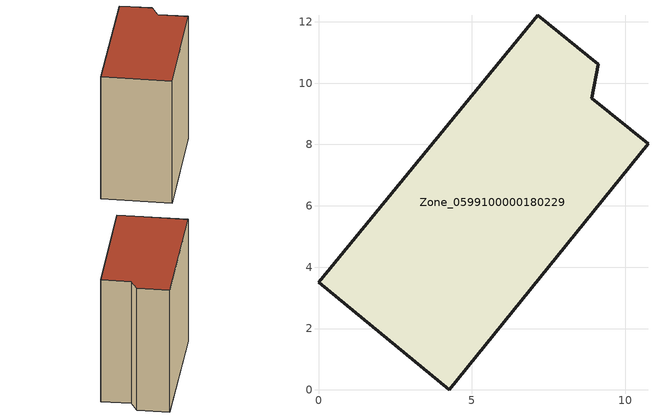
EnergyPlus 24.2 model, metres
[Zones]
Zone_0599100000180229
 floor ground (C_G): 0,3.5 7.15,12.22 9.12,10.62 8.9,9.51 10.74,8.02 4.26,0 z0
 wall outside (C_F): 7.15,12.22 0,3.5 4.26,0 10.74,8.02 8.9,9.51 9.12,10.62 7.15,12.22 z0:10.68
 roof outside (C_R): 0,3.5 4.26,0 10.74,8.02 8.9,9.51 9.12,10.62 7.15,12.22 z10.68
[BUILDING]
Pand.0599100000180229: North Axis=0; Terrain=City; Loads Convergence Tolerance Value=0.04; Temperature Convergence Tolerance Value=0.4; Solar Distribution=FullExterior; Maximum Number of Warmup Days=25; Minimum Number of Warmup Days=1
[Site:Location]
Rotterdam.The.Hague.AP_ZH_NLD Design_Conditions: Latitude=51.96; Longitude=4.45; Time Zone=1; Elevation=-4.5
[SITE:GROUNDTEMPERATURE:BUILDINGSURFACE]
18, 18, 18, 18, 18, 18, 18, 18, 18, 18, 18, 18
[MATERIAL] Thermal Absorptance=0.9; Solar Absorptance=0.7; Visible Absorptance=0.7
Name | Roughness | Thickness | Conductivity | Density | Specific Heat
G.TI.1946 | MediumSmooth | 0.15 | 1 | 540 | 1210
F.TI.1946 | Rough | 0.3 | 0.857143 | 1920 | 840
R.TI.1946 | MediumRough | 0.2 | 0.1 | 1500 | 1000
[CONSTRUCTION]
C_G: G.TI.1946
C_F: F.TI.1946
C_R: R.TI.1946
[ZONE]
Zone_0599100000180229: Type=1; Multiplier=1; Ceiling Height=Autocalculate; Volume=Autocalculate; Floor Area=autocalculate; Part of Total Floor Area=Yes
[ZONEINFILTRATION:DESIGNFLOWRATE]
Infil_Zone_0599100000180229: Zone or ZoneList or Space or SpaceList=Zone_0599100000180229; Schedule=AlwaysOn; Design Flow Rate Calculation Method=Flow/Area; Flow Rate per Floor Area=0.003; Constant Term Coefficient=1; Temperature Term Coefficient=0; Velocity Term Coefficient=0; Velocity Squared Term Coefficient=0
[HVACTEMPLATE:ZONE:IDEALLOADSAIRSYSTEM]
Zone_0599100000180229: Maximum Heating Supply Air Temperature=50; Minimum Cooling Supply Air Temperature=13; Maximum Heating Supply Air Humidity Ratio=0.0156; Minimum Cooling Supply Air Humidity Ratio=0.0077; Heating Limit=NoLimit; Cooling Limit=NoLimit; Dehumidification Control Type=ConstantSensibleHeatRatio; Cooling Sensible Heat Ratio=0.7; Dehumidification Setpoint=60; Humidification Control Type=None; Humidification Setpoint=30; Outdoor Air Method=None; Outdoor Air Flow Rate per Person=0.00944; Outdoor Air Flow Rate per Zone Floor Area=0; Outdoor Air Flow Rate per Zone=0; Demand Controlled Ventilation Type=None; Outdoor Air Economizer Type=NoEconomizer; Heat Recovery Type=None; Sensible Heat Recovery Effectiveness=0.7; Latent Heat Recovery Effectiveness=0.65
[ZONECONTROL:THERMOSTAT]
ThermostatControl_Zone_0599100000180229: Zone or ZoneList=Zone_0599100000180229; Control Type Schedule=DualSetpointControlType; Control 1=Thermostat_Zone_0599100000180229; Temperature Difference Between Cutout And Setpoint=0
[THERMOSTATSETPOINT:DUALSETPOINT]
Thermostat_Zone_0599100000180229: Heating Setpoint Temperature Schedule=HeatingSetpoint_Zone_0599100000180229; Cooling Setpoint Temperature Schedule=CoolingSetpoint_Zone_0599100000180229
[SCHEDULE:COMPACT]
HeatingSetpoint_Zone_0599100000180229: Through: 12/31, For: AllDays, Until: 24:00, 21
CoolingSetpoint_Zone_0599100000180229: Through: 12/31, For: AllDays, Until: 24:00, 24
DualSetpointControlType: Through: 12/31, For: AllDays, Until: 24:00, 4
AlwaysOn: Through: 12/31, For: AllDays, Until: 24:00, 1
